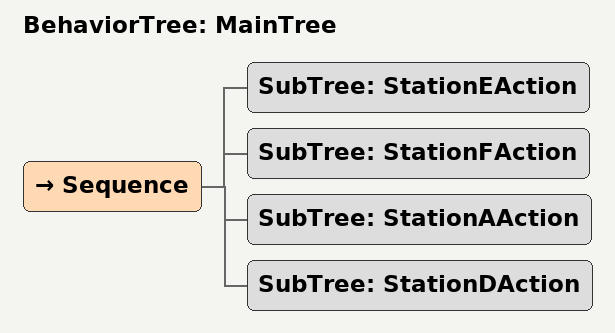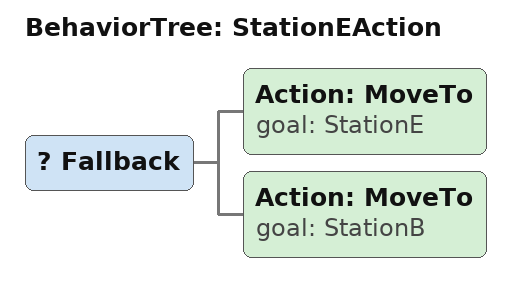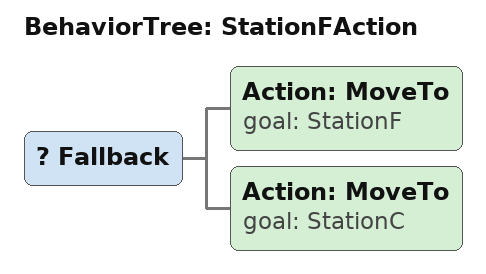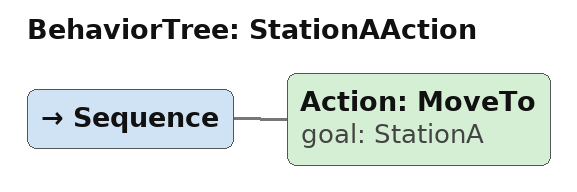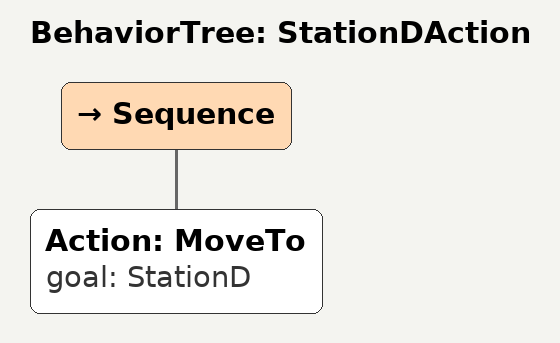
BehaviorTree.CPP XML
<root main_tree_to_execute = "MainTree" >
    <BehaviorTree ID="MainTree">
        <Sequence>
            <SubTree ID="StationEAction" />
            <SubTree ID="StationFAction" />
            <SubTree ID="StationAAction" />
            <SubTree ID="StationDAction" />
        </Sequence>
    </BehaviorTree>
   <BehaviorTree ID="StationEAction">
        <Fallback>
            <Action ID="MoveTo" goal="StationE" />
            <Action ID="MoveTo" goal="StationB" />
        </Fallback>
   </BehaviorTree>
   <BehaviorTree ID="StationFAction">
        <Fallback>
            <Action ID="MoveTo" goal="StationF" />
            <Action ID="MoveTo" goal="StationC" />
        </Fallback>
   </BehaviorTree>
   <BehaviorTree ID="StationAAction">
        <Sequence>
            <Action ID="MoveTo" goal="StationA" />
        </Sequence>
   </BehaviorTree>
   <BehaviorTree ID="StationDAction">
        <Sequence>
            <Action ID="MoveTo" goal="StationD" />
        </Sequence>
   </BehaviorTree>
</root>
